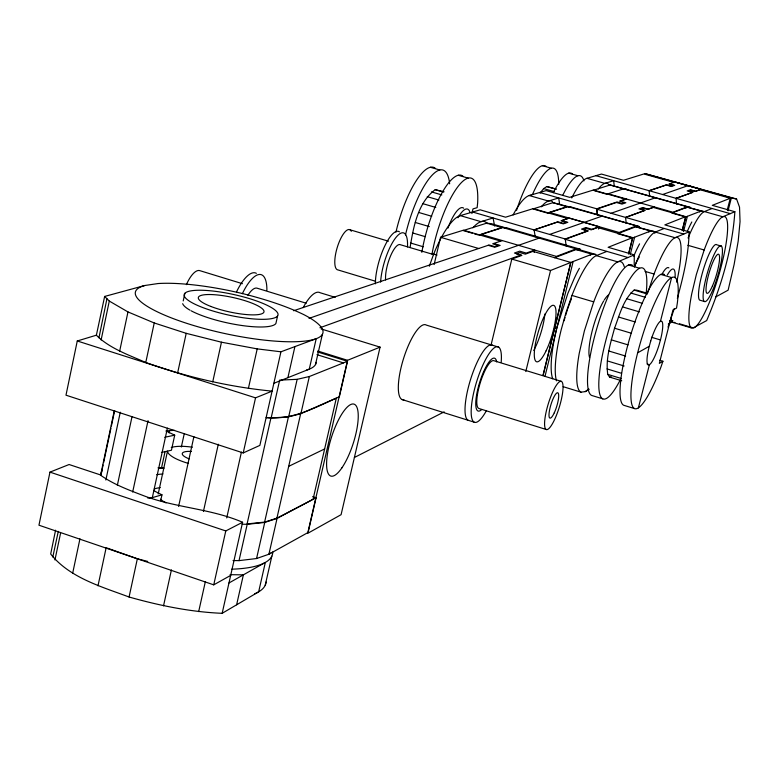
<?xml version="1.0" encoding="UTF-8"?>
<svg xmlns="http://www.w3.org/2000/svg" width="779" height="779" viewBox="0 0 779 779"><rect width="100%" height="100%" fill="white"/><g stroke="black" fill="none" stroke-linecap="round" stroke-linejoin="round"><path stroke-width="1.17" d="M634.213 265.688L634.272 254.879L608.136 247.303L632.636 237.605L628.507 254.071M682.141 230.652L685.705 216.63L664.857 224.888L689.074 231.811C688.772 254.47 683.212 276.672 677.36 298.435M621.72 380.765L609.567 377.075L607.766 374.397C605.41 358.778 610.541 343.169 614.543 328.222C619.568 315.047 623.161 299.759 634.125 290.1L636.725 290.178L647.232 293.264M727.255 209.97L730.283 198.246L712.288 205.344L734.86 211.722C732.396 249.29 721.237 286.01 706.68 320.568L693.242 327.891L691.236 327.871L672.959 322.457A58.026 11.286 -73.7 0 1 671.021 318.757M410.095 247.556C413.386 227.225 417.748 202.637 435.208 189.677L444.069 191.8M55.572 530.197L50.684 554.015C69.584 577.814 101.669 586.723 129.071 597.016C159.442 605.585 190.563 611.992 222.161 613.316L258.657 591.826L265.327 562.448L228.968 582.984L222.161 613.316M273.848 383.287L309.273 369.149L316.206 338.69L280.937 351.796L272.095 391.136C228.997 386.929 186.541 377.007 145.77 362.478C129.703 355.37 112.361 349.401 98.962 337.716L106.947 298.747M49.973 472.123L38.95 525.202L213.738 584.854L230.681 575.389L242.59 522.261C211.615 508.94 177.505 507.908 145.887 496.564C130.093 490.478 113.753 484.752 99.955 474.742L69.097 464.518L49.973 472.123L225.783 530.937L242.59 522.261M77.267 340.978L65.981 395.187L243.214 452.94L259.865 445.393L272.095 391.136L255.541 397.845L77.267 340.978L96.382 335.194L98.962 337.716M54.949 559.955L60.606 532.982M101.114 339.985L109.294 301.074L104.639 296.448L144.738 285.513L158.03 283.546A95.983 21.452 12.3 0 1 243.798 293.887C264.276 299.155 284.598 305.368 303.683 314.56A95.983 21.452 12.3 0 1 297.042 341.669A95.983 21.452 12.3 0 1 175.499 319.458A95.983 21.452 12.3 0 1 144.738 285.513M96.382 335.194L104.639 296.448M72.69 573.13L79.955 538.805M119.654 351.193L127.97 311.931L109.294 301.074M114.318 410.591L100.549 475.482L102.361 468.539M102.614 467.361L103.11 464.995M103.617 462.629L110.9 428.323M111.397 425.957L114.659 410.582M105.856 480.02L120.278 412.237M117.366 485.22L132.05 416.531M97.998 585.808L106.148 547.705M145.77 362.478L154.232 322.964L127.97 311.931M52.797 556.966L58.298 531.366M132.673 492.046L148.029 420.65M183.231 300.918L184.866 293.332M129.071 597.016L137.347 558.786L107.259 548.095M177.612 372.985L186.21 333.334L154.232 322.964M167.397 428.168L152.265 497.956L149.889 498.219M159.072 468.374L161.448 468.286L165.031 451.791M169.121 432.949L169.627 430.592M158.195 493.974L167.495 451.158A30.809 8.598 11.9 0 0 188.508 463.427M166.375 430.914A47.519 12.785 12 0 0 168.381 432.111L174.71 435.169L171.438 450.243L161.438 452.433M160.688 500.702L161.964 494.831L155.683 491.666A47.276 13.788 11.9 0 1 153.706 490.41M181.341 447.01L184.165 434.098M178.595 506.467L193.883 436.737M163.532 605.838L171.409 569.926M212.735 381.856L221.46 342.205L257.206 348.885L280.937 351.796M203.416 511.501L218.305 444.244M198.684 611.603L205.364 581.582M248.394 388.4L257.206 348.885M226.728 517.928L241.422 452.093M213.738 584.854L225.783 530.937M243.214 452.94L255.541 397.845M277.597 315.904A47.996 10.585 12.3 0 1 202.228 307.345A47.996 10.585 12.3 0 1 213.475 291.103A47.996 10.585 12.3 0 1 277.597 315.904L275.902 323.48A47.967 10.721 12.3 0 1 240.487 325.301A47.967 10.721 12.3 0 1 191.108 310.782M228.968 582.984L230.681 575.389M242.191 524.199L246.992 524.316L270.936 417.953L288.444 416.892L300.655 413.766L336.333 398.108L313.041 499.339M233.038 560.539L239.026 560.627L247.294 523.907L264.821 522.076L277.139 518.084L311.96 499.923M271.209 417.7L279.671 380.113L297.159 379.334L309.341 376.52L347.512 361.271L339.342 396.793C316.138 406.901 292.719 420.592 266.399 417.447M236.621 604.796L243.379 574.853L230.048 574.678M287.889 377.679L294.91 346.597M246.992 524.316L264.519 522.485L288.444 416.892M239.026 560.627L256.564 558.533L264.821 522.076M288.707 416.638L297.159 379.334M264.519 522.485L276.837 518.483L300.655 413.766M277.139 518.084L268.911 554.229L256.564 558.533M300.928 413.522L309.341 376.52M265.211 585.292L271.832 556.177M315.476 364.582L322.36 334.395M380.074 347.132L347.541 360.297L307.686 533.352L341.085 514.685L380.074 347.132L321.094 328.923M312.642 496.613L316.079 497.742L308.094 532.485L268.911 554.229A93.363 28.531 11.8 0 0 271.082 552.856M434.137 264.529L440.554 237.283L463.417 230.204L500.673 241.1M471.879 213.582L472.999 208.879L477.128 207.691L477.634 203.046A61.385 17.313 -73.6 0 0 460.194 183.883A61.385 17.313 -73.6 0 0 432.004 254.149M490.984 345.34L511.813 259.076L521.862 255.415L516.37 253.798L519.846 252.552L525.309 254.158L532.972 251.364L570.803 262.455L543.119 375.468M534.131 252.377L534.706 250.02L526.234 253.087L519.69 251.169L514.461 253.039L521.044 254.967L319.935 327.755M544.959 376.53L573.149 261.52L591.982 254.207L596.101 254.558L580.258 249.942L576.051 249.572L554.658 257.732M525.796 371.544L550.549 270.479L573.149 261.52M543.002 375.342L570.803 262.455M585.341 229.912L585.925 227.546L591.982 229.289L599.119 226.699L598.535 229.045M628.828 253.194L632.636 237.984L650.553 231.032L653.99 231.48L654.857 233.262M630.23 254.704L634.622 237.206M682.433 229.893L685.715 216.99L701.032 211.041L703.943 211.576L687.302 207.156L671.839 213.047M638.381 407.904L649.394 364.699L647.145 364.017M660.436 321.386L671.605 277.567L660.777 274.412M683.534 231.529L687.399 216.319M728.053 210.749L731.374 197.876L736.593 199.044L739.534 207.185L740.05 221.577L738.19 241.12L734.12 264.49L728.122 290.168L715.638 296.984M101.173 473.983L102.331 469.552M647.768 292.855L654.048 274.013A62.768 12.688 -73.5 0 1 677.438 237.546A62.768 12.688 -73.5 0 1 676.669 282.154M552.691 378.75A67.286 15.483 -73.4 0 1 556.946 327.423L567.823 293.498L574.191 278.609A67.237 17.138 -75.7 0 1 579.401 268.307M674.283 308.503L668.012 327.131M662.929 361.232L661.011 366.86A68.64 13.671 -73.3 0 1 631.029 399.004A68.64 13.671 -73.3 0 1 656.697 298.717A68.64 13.671 -73.3 0 1 677.341 303.031L676.523 308.085L672.988 309.954L659.336 363.384L662.929 361.232L659.774 360.278M694.225 327.755A58.143 10.896 -73.7 0 0 726.788 238.656A58.143 10.896 -73.7 0 0 704.177 249.991L696.348 274.539L691.781 293.615A58.143 10.896 -73.7 0 0 691.236 327.871M624.3 266.837A68.24 15.015 -73.3 0 0 593.705 301.882L584.386 330.861L579.264 353.208A68.24 15.015 -73.3 0 0 581.027 392.168L585.263 391.613L589.099 389.393M606.89 251.403L596.334 255.639A68.085 15.541 -73.3 0 0 571.971 295.436L566.08 312.34L561.172 329.838A68.085 15.541 -73.3 0 0 556.498 380.814M429.307 266.233L433.679 254.061A67.072 18.842 -73.4 0 1 440.417 239.338M633.755 256.252L635.07 253.107A61.911 14.626 -75.9 0 1 639.578 243.866M540.129 193.065L543.664 188.615L546.79 186.561L556.216 188.985M637.66 352.819L649.277 346.266M668.294 324.054L672.54 321.688M276.837 518.483L316.079 497.742M354.396 457.487L444.157 411.887M288.697 466.348L324.639 448.938M554.56 328.553L556.946 327.423M734.86 211.722L722.824 216.786L704.411 211.567A58.026 11.286 -73.7 0 0 688.081 238.033M634.272 254.879L617.718 261.861L596.334 255.639M689.074 231.811L675.072 237.722L655.285 232.045A62.632 13.146 -73.5 0 0 634.388 267.041M655.285 232.045L664.214 228.471M704.411 211.567L712.084 208.499M576.109 248.891L556.362 256.398L480.964 234.323L502.465 227.439L507.119 227.955L580.316 249.261L576.109 248.891L502.465 227.439M635.859 226.124L619.169 232.473L549.38 212.375L567.589 206.542L571.484 207.136L639.384 226.611L567.589 206.542M593.131 190.349L610.132 184.983L690.272 207.37L687.292 206.805L673.017 212.248L608.136 193.805M653.99 231.48L635.791 226.796L617.708 233.69L632.636 237.984M472.6 212.024L565.252 238.987L587.609 230.876L581.524 229.114L585.925 227.546M654.389 206.951L648.294 209.162L642.665 207.565L638.926 208.908L644.574 210.515L625.576 217.419L596.675 209.132L597.415 215.15M649.647 196.366L649.15 190.719L676.094 198.343L692.473 192.413L687.195 190.923L690.437 189.764L695.686 191.245L700.964 189.336L674.974 182.033L668.927 184.058L673.29 185.295L671.079 186.045L666.697 184.808L649.15 190.719L595.916 175.674M676.503 203.971L676.094 198.343L693.008 192.209L688.607 190.972L690.759 190.203L695.15 191.439L699.912 189.706L730.283 198.246M549.643 234.45L601.592 216.299M611.096 213.271L655.392 197.778M662.608 194.526L687.945 185.675L693.602 186.97M309 318.377L539.136 238.121M535.222 236.797L534.102 229.893L558.027 221.82L563.081 223.281L566.08 222.258L561.055 220.808L567.764 218.548L533.264 208.606L505.561 217.195L480.156 209.824L460.272 215.627A67.072 18.842 -73.4 0 0 440.992 238.238M539.701 192.491L596.763 208.821L617.104 201.956L621.798 203.29L624.359 202.423M649.15 190.719L666.142 185.003L671.401 186.483L674.721 185.344L669.492 183.873M502.397 240.555L492.718 243.778L498.151 245.375L494.587 246.592L489.134 244.986L293.634 310.733M534.082 229.922L557.258 222.112L563.324 223.865L567.823 222.317L561.805 220.574L569.215 218.081L599.119 226.699M596.675 209.132L616.384 202.482L622.012 204.088L625.849 202.764L619.685 201.089L625.41 199.161L593.316 190.047L569.712 197.36L546.118 190.612L529.243 195.539L548.474 201.06L558.709 197.934L559.653 204.361M620.259 201.177L626.579 199.044M479.007 235.19L501.199 228.072M566.333 207.185L547.705 213.154L533.06 208.938L552.934 202.676L571.328 207.428L569.381 207.136M623.638 188.81L626.939 189.463L623.716 188.81L606.753 194.224L594.27 190.67M506.963 228.228L491.432 223.709L486.69 223.164L463.193 230.555L472.23 233.203M571.747 197.963A57.295 13.74 -73.8 0 1 586.918 178.303L601.446 174.068L623.473 180.28L643.873 173.97L673.884 182.393M161.964 494.831L152.587 497.557L147.835 498.093M174.71 435.169L164.729 437.282M609.567 377.075L611.369 376.87M672.959 322.457L674.945 322.438M266.126 417.71L270.936 417.953M161.448 468.286L163.756 468.442M186.21 333.334L221.46 342.205M137.347 558.786L147.718 561.435M736.593 199.044L644.915 173.6L687.945 185.675M690.564 186.415L731.374 197.876M676.104 198.333L730.274 213.641M542.369 165.684L551.25 168.196M568.689 173.133L577.969 175.762M586.918 178.303L604.855 183.377L613.657 180.689L614.28 186.347M610.132 184.983L687.292 206.805M685.705 216.63L653.201 207.389L647.69 209.385L642.996 208.051L640.494 208.947L645.207 210.291L625.605 217.409L683.748 234.06M672.998 213.378L685.715 216.99M546.79 186.561L556.07 189.209M543.664 188.615L554.142 191.615M721.422 246.135A29.076 5.404 -73.7 0 0 704.693 283.829A29.076 5.404 -73.7 0 0 712.21 291.288A29.076 5.404 -73.7 0 0 721.422 246.135L716.836 244.82A29.066 5.453 -73.7 0 0 703.71 268.404A29.066 5.453 -73.7 0 0 699.639 300.11L704.226 301.454M430.417 167.29L439.823 169.988M458.305 175.285L468.15 178.109M552.934 202.676L567.433 206.834M635.791 226.796L650.553 231.032A61.911 14.626 -75.9 0 0 648.771 231.957M687.838 245.297L704.177 249.991M632.636 237.605L597.649 227.517L591.193 229.863L586.139 228.403L583.208 229.454L588.281 230.915L565.213 239.289L627.981 257.537M435.208 189.677L443.28 192.014M431.439 191.897L441.849 194.916M427.272 196.688L438.869 200.047M422.997 203.718L435.782 207.438M486.69 223.164L502.309 227.721M460.272 215.627L481.023 221.674L493.078 217.974L494.616 226.017M576.051 249.572L591.982 254.207A67.237 17.138 -75.7 0 0 590.258 255.054M628.449 264.987L639.627 268.249M645.119 271.413L654.048 274.013M418.907 212.521L431.712 216.27M474.489 233.866L477.878 234.859M493.613 243.506L500.118 245.414L494.772 247.255L488.219 245.327M415.304 222.482L429.278 226.582M634.125 290.1L647.446 294.024M630.737 293.011L645.226 297.276M440.554 237.283L478.686 248.501M511.813 259.076L550.549 270.479M412.442 232.892L425.237 236.66M626.813 298.747L642.471 303.362M410.514 242.999L423.299 246.777M622.606 306.916L639.423 311.902M433.679 254.061L437.009 255.054M571.971 295.436L593.705 301.882M349.995 229.786L388.448 241.188M433.806 254.636L400.523 244.772A21.111 6.349 -73.4 0 0 390.474 256.135A21.111 6.349 -73.4 0 0 385.615 279.973M679.522 323.801L693.242 327.891M618.419 316.985L635.255 321.99M651.468 337.268L660.446 339.946M614.543 328.222L631.389 333.256M611.262 339.839L628.098 344.893M608.818 351.008L625.625 356.071M375.692 281.307L337.258 269.719A20.994 6.719 -73.4 0 1 338.378 244.07A20.994 6.719 -73.4 0 1 351.339 231.305M607.367 360.92L624.125 365.994M607.016 368.905L621.486 373.297M607.766 374.397L621.077 378.448M335.174 297.335L320.179 292.758A38.755 12.561 -72.7 0 0 303.206 307.598M498.638 347.122L426.395 325.116A39.223 11.101 -72.8 0 0 403.113 359.976A39.223 11.101 -72.8 0 0 403.873 399.802M242.425 283.692L200.018 270.712A24.227 8.939 -72.6 0 0 186.385 284.656M306.205 303.226L257.362 288.269A24.383 8.452 -72.7 0 0 247.888 295.28M561.406 381.398A25.23 5.755 -72.9 0 0 545.456 415.324A25.23 5.755 -72.9 0 0 554.57 419.599A25.23 5.755 -72.9 0 0 561.406 381.398L493.944 360.735A25.035 6.378 -72.8 0 0 480.448 382.168A25.035 6.378 -72.8 0 0 478.9 408.488L546.313 429.521M563.168 386.696L581.027 392.168M602.761 398.838L591.66 395.44A68.328 14.752 -73.3 0 1 598.71 322.165A68.328 14.752 -73.3 0 1 632.382 265.269M634.486 408.576L623.736 405.275A68.562 13.944 -73.3 0 1 631.603 331.99A68.562 13.944 -73.3 0 1 664.516 274.627M317.676 350.998L347.541 360.297M317.676 352.001L347.512 361.271M316.985 354.679L343.471 362.917M401.945 399.5L474.197 422.169M565.252 238.987L566.206 246.145M596.763 208.821L597.503 214.838M625.576 217.419L626.228 223.417M189.949 310.149A47.967 10.721 12.3 0 1 182.685 303.674M316.167 362.332A95.749 22.503 12.2 0 1 306.507 370.093M189.19 458.88A15.804 4.411 11.9 0 1 182.296 453.417A15.804 4.411 11.9 0 1 191.43 451.45M171.263 447.487A30.809 8.598 11.9 0 1 192.423 447.195M154.281 488.939A39.359 11.646 11.8 0 1 160.279 487.615M166.054 502.903A30.702 9.085 11.8 0 1 160.416 499.183M272.738 551.931A94.259 29.105 11.7 0 1 231.733 569.176M266.106 582.04A94.035 30.089 11.6 0 1 254.772 593.754M156.715 474.703A47.276 13.788 11.9 0 1 162.996 473.953M157.981 467.887A64.618 18.852 11.9 0 1 163.941 467.975M165.937 431.079A47.461 13.039 12 0 1 174.564 430.368M486.33 410.806A39.534 10.069 -72.8 0 1 471.188 410.397A39.534 10.069 -72.8 0 1 487.936 355.428A39.534 10.069 -72.8 0 1 501.199 362.021M481.685 409.55A27.674 7.05 -72.8 0 1 479.806 381.914A27.674 7.05 -72.8 0 1 496.681 361.923M468.111 420.271A39.515 10.156 -72.8 0 1 471.217 377.425A39.515 10.156 -72.8 0 1 492.552 345.272M620.366 379.675A68.406 14.47 -73.3 0 1 599.061 377.893A68.406 14.47 -73.3 0 1 627.504 283.05A68.406 14.47 -73.3 0 1 646.112 293.849M405.489 234.937A61.19 17.927 -73.7 0 1 430.806 176.638A61.19 17.927 -73.7 0 1 449.639 183.805M421.838 252.347A61.317 17.527 -73.7 0 1 462.843 176.073M395.956 232.123A61.122 18.131 -73.7 0 1 435.11 168.118M447.944 228.101A30.683 8.657 -73.6 0 1 463.69 208.207M458.003 217.76A30.702 8.598 -73.6 0 1 469.912 212.122M532.427 194.594A57.071 14.47 -73.8 0 1 558.728 184.331M516.584 210.281A57.013 14.645 -73.8 0 1 546.128 166.463M562.701 195.373A57.237 13.915 -73.8 0 1 583.929 180.894M553.304 192.686A57.179 14.11 -73.8 0 1 572.312 173.883M598.321 188.946A57.403 13.37 -73.8 0 1 609.344 185.383M242.347 293.712A38.502 13.35 -72.7 0 1 266.885 290.285M236.514 291.921A38.473 13.428 -72.6 0 1 256.359 273.322M564.103 320.763A46.448 10.682 -73.4 0 1 565.009 317.53M565.642 315.368A46.448 10.682 -73.4 0 1 567.326 310.003M567.677 308.951A46.448 10.682 -73.4 0 1 571.396 298.883M544.891 313.995A29.427 7.167 -73.2 0 1 533.742 350.433M541.278 206.834A61.911 15.541 -73.6 0 1 552.525 201.693M513.127 214.877A61.775 15.969 -73.6 0 1 531.463 195.363M687.419 231.188A57.334 12.61 -76.1 0 1 691.83 221.966M699.493 211.869A57.334 12.61 -76.1 0 1 701.032 211.041L687.302 207.156A57.295 11.519 -73.7 0 0 685.822 207.993M672.822 320.568A57.383 11.237 -73.7 0 1 669.755 320.646M662.345 273.565A31.374 6.349 -73.5 0 1 668.869 267.888M667.311 275.016A31.394 6.29 -73.5 0 1 675.091 277.528M588.681 388.799A68.24 15.015 -73.3 0 1 585.263 391.613M589.567 357.473A34.11 7.508 -73.3 0 1 592.021 331.542A34.11 7.508 -73.3 0 1 603.686 300.947M604.3 299.944A34.11 7.508 -73.3 0 1 608.477 294.968M634.564 266.282A42.767 9.056 -73.6 0 1 639.316 256.963M472.902 227.799A67.228 18.345 -73.4 0 1 487.401 223.67M380.59 282.134A33.331 10.02 -73.4 0 1 395.518 238.023A33.331 10.02 -73.4 0 1 407.485 246.904M375.371 283.829A33.312 10.078 -73.4 0 1 384.349 246.914A33.312 10.078 -73.4 0 1 399.461 231.869M650.718 341.046L649.121 346.821A22.873 4.557 -73.3 0 0 648.206 364.942L649.52 364.669A22.873 4.557 -73.3 0 0 659.024 345.078L660.602 339.401A22.873 4.557 -73.3 0 0 661.605 321.221L660.31 321.396A22.873 4.557 -73.3 0 0 650.718 341.046M210.817 306.439A33.594 7.41 12.3 0 0 263.682 312.515A33.594 7.41 12.3 0 0 218.987 295.144A33.594 7.41 12.3 0 0 210.817 306.439M554.268 412.851A13.272 3.028 -72.9 0 0 557.832 392.782A13.272 3.028 -72.9 0 0 549.448 410.699A13.272 3.028 -72.9 0 0 554.268 412.851M341.854 467.916A37.791 11.296 -72.1 0 0 356.402 406.229A37.791 11.296 -72.1 0 0 329.001 446.182A37.791 11.296 -72.1 0 0 341.854 467.916M546.108 350.793A29.466 7.05 -73.2 0 0 554.035 305.524A29.466 7.05 -73.2 0 0 535.309 344.367A29.466 7.05 -73.2 0 0 546.108 350.793M712.425 285.99A20.351 3.778 -73.7 0 0 718.851 254.421A20.351 3.778 -73.7 0 0 707.128 280.878A20.351 3.778 -73.7 0 0 712.425 285.99"/></g></svg>
